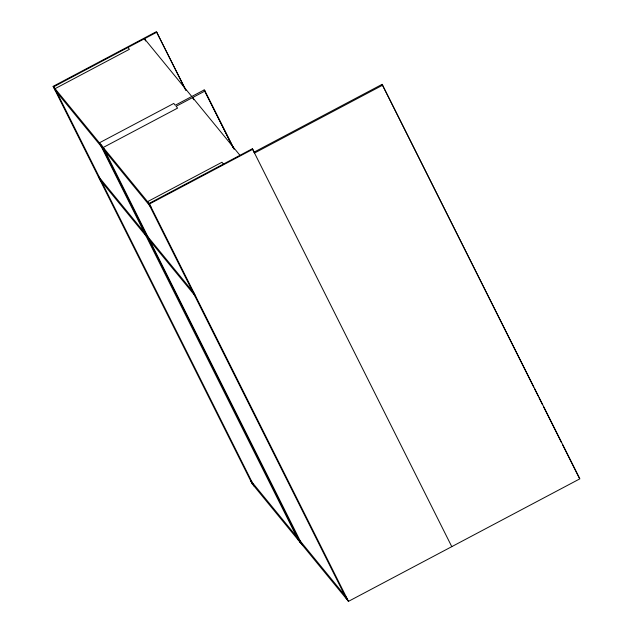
<?xml version="1.0" encoding="UTF-8"?>
<svg xmlns="http://www.w3.org/2000/svg" width="633" height="633" viewBox="0 0 633 633"><rect width="100%" height="100%" fill="white"/><g stroke="black" fill="none" stroke-linecap="round" stroke-linejoin="round"><path stroke-width="0.95" d="M254.007 152.181L382.095 84.355L579.875 478.817L348.482 601.35L252.116 483.731L53.125 86.349L156.422 31.65L186.039 90.464M156.857 32.18L53.552 86.879L55.403 90.574L150.907 207.133L149.056 203.438L252.361 148.739L451.788 546.651M234.226 149.269L204.174 89.933L175.246 105.244L173.774 103.448L99.397 142.829L298.388 540.21M205.045 90.986L176.116 106.304L177.596 108.108L103.219 147.489L302.21 544.871M53.125 86.349L149.491 203.968L252.796 149.269M382.736 85.131L254.64 152.964L252.361 148.739M191.775 96.493L144.459 38.74L145.566 40.963M239.962 155.307L192.646 97.553L193.753 99.769M127.929 47.499L129.409 49.295L55.031 88.683L254.023 486.065M223.433 164.058L221.961 162.254L147.584 201.642L346.575 599.016M146.017 235.935L100.18 179.986L98.329 176.291L193.833 292.85L195.684 296.545L149.839 240.595M382.095 84.355L533.714 387.119M534.6 388.891L538.137 395.949M539.015 397.714L542.552 404.78M543.438 406.544L561.558 442.736M562.444 444.501L579.242 478.042M204.609 90.456L233.791 148.739M204.174 89.933L232.92 147.331M156.865 32.536L185.604 89.933M149.491 203.968L348.482 601.35M348.055 600.82L346.204 597.125L298.887 539.379L300.73 543.067M101.739 145.693L103.59 149.38M101.304 145.163L300.303 542.544M100.876 144.633L102.72 148.328M299.868 542.014L298.016 538.319L250.7 480.566L252.551 484.261"/></g></svg>
